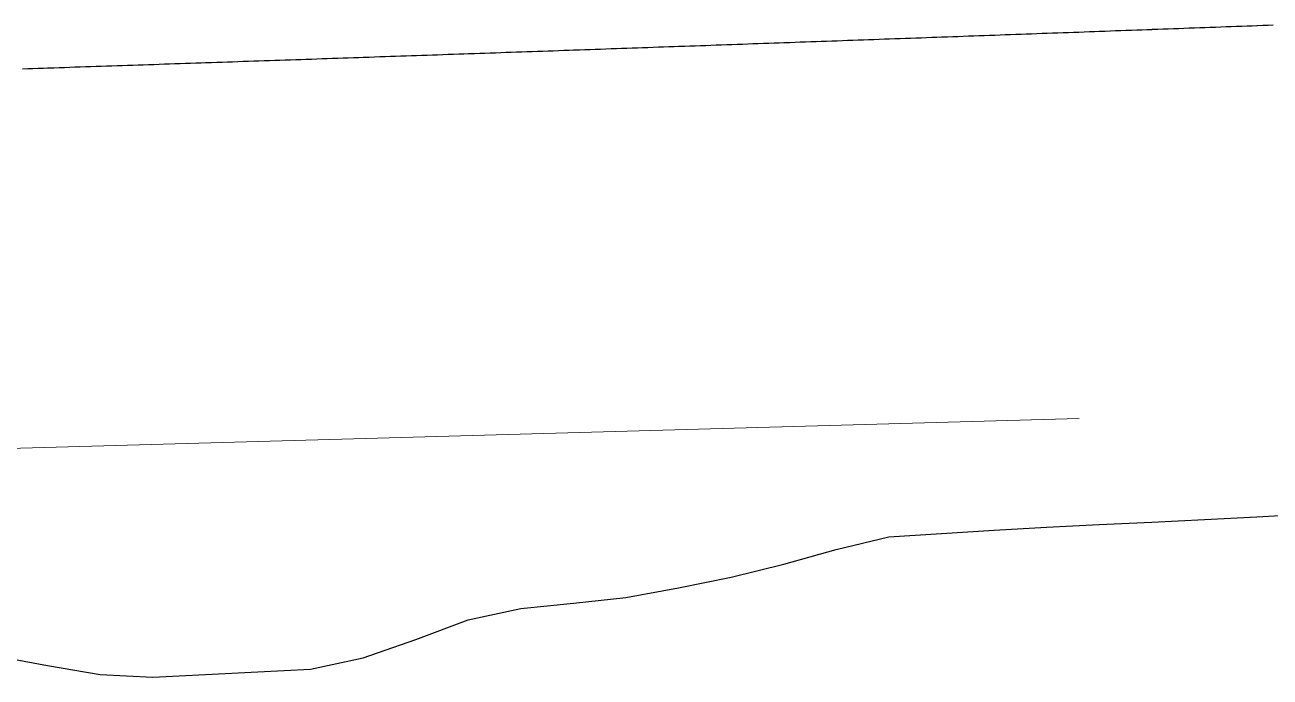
# Model space of a CAD drawing. Header units: millimetres. Extents: x 1864 to 10174863, y -4887456 to 5366151.
# Drawn here: x 8710220 to 8733903, y 11435 to 23844 of the extents above; entities that cross this region are included whole.
import ezdxf

# ---------------------------------------------------------------- set-up
doc = ezdxf.new("R2010")
doc.units = ezdxf.units.MM
doc.layers.add('ИС_Тонкая', color=3, linetype='Continuous', lineweight=18)
doc.layers.add('Красный профиль', color=1, linetype='Continuous')
doc.layers.add('Черный профиль', color=3, linetype='Continuous')

msp = doc.modelspace()

# ---------------------------------------------------------------- linework, layer by layer
at = {"layer": 'ИС_Тонкая'}
msp.add_lwpolyline([(8689990.9, 15225.8), (8730273.7, 16353.3)], dxfattribs=at)
at = {"layer": 'Красный профиль', "linetype": 'Continuous', "flags": 128}
msp.add_lwpolyline([(8710172.5, 23009.9), (8710272.5, 23013.3), (8710372.5, 23016.6), (8710472.4, 23019.9), (8710572.4, 23023.3), (8710652.2, 23025.9), (8710672.4, 23026.6), (8710772.3, 23029.9), (8710872.3, 23033.3), (8710972.3, 23036.6), (8711072.2, 23040), (8711172.2, 23043.3), (8711272.2, 23046.7), (8711372.1, 23050), (8711472.1, 23053.4), (8711572.1, 23056.7), (8711652.2, 23059.4), (8711672, 23060.1), (8711772, 23063.4), (8711872, 23066.8), (8711971.9, 23070.1), (8712071.9, 23073.5), (8712171.9, 23076.8), (8712271.8, 23080.2), (8712371.8, 23083.6), (8712471.7, 23086.9), (8712571.7, 23090.3), (8712652.2, 23093), (8712671.7, 23093.7), (8712771.6, 23097), (8712871.6, 23100.4), (8712971.6, 23103.8), (8713071.5, 23107.1), (8713171.5, 23110.5), (8713271.5, 23113.9), (8713371.4, 23117.3), (8713471.4, 23120.6), (8713571.4, 23124), (8713652.2, 23126.8), (8713671.3, 23127.4), (8713771.3, 23130.8), (8713871.3, 23134.2), (8713971.2, 23137.6), (8714071.2, 23140.9), (8714171.2, 23144.3), (8714271.1, 23147.7), (8714371.1, 23151.1), (8714471.1, 23154.5), (8714571, 23157.9), (8714652.2, 23160.7), (8714671, 23161.3), (8714770.9, 23164.7), (8714870.9, 23168.1), (8714970.9, 23171.5), (8715070.8, 23174.9), (8715170.8, 23178.3), (8715270.8, 23181.7), (8715370.7, 23185.1), (8715470.7, 23188.5), (8715570.7, 23191.9), (8715652.2, 23194.7), (8715670.6, 23195.3), (8715770.6, 23198.7), (8715870.6, 23202.2), (8715970.5, 23205.6), (8716070.5, 23209), (8716170.5, 23212.4), (8716270.4, 23215.8), (8716370.4, 23219.2), (8716470.4, 23222.7), (8716570.3, 23226.1), (8716652.2, 23228.9), (8716670.3, 23229.5), (8716770.3, 23232.9), (8716870.2, 23236.4), (8716970.2, 23239.8), (8717070.2, 23243.2), (8717170.1, 23246.7), (8717270.1, 23250.1), (8717370, 23253.5), (8717470, 23257), (8717570, 23260.4), (8717652.2, 23263.2), (8717669.9, 23263.8), (8717769.9, 23267.3), (8717869.9, 23270.7), (8717969.8, 23274.2), (8718069.8, 23277.6), (8718169.8, 23281.1), (8718269.7, 23284.5), (8718369.7, 23288), (8718469.7, 23291.4), (8718569.6, 23294.9), (8718652.2, 23297.7), (8718669.6, 23298.3), (8718769.6, 23301.8), (8718869.5, 23305.2), (8718969.5, 23308.7), (8719069.5, 23312.2), (8719169.4, 23315.6), (8719269.4, 23319.1), (8719369.4, 23322.5), (8719469.3, 23326), (8719569.3, 23329.5), (8719652.2, 23332.4), (8719669.2, 23333), (8719769.2, 23336.4), (8719869.2, 23339.9), (8719969.1, 23343.4), (8720069.1, 23346.8), (8720169.1, 23350.3), (8720269, 23353.8), (8720369, 23357.3), (8720469, 23360.8), (8720568.9, 23364.2), (8720652.2, 23367.1), (8720668.9, 23367.7), (8720768.9, 23371.2), (8720868.8, 23374.7), (8720968.8, 23378.2), (8721068.8, 23381.7), (8721168.7, 23385.2), (8721268.7, 23388.7), (8721368.7, 23392.2), (8721468.6, 23395.7), (8721568.6, 23399.1), (8721652.2, 23402.1), (8721668.6, 23402.6), (8721768.5, 23406.1), (8721868.5, 23409.6), (8721968.4, 23413.2), (8722068.4, 23416.7), (8722168.4, 23420.2), (8722268.3, 23423.7), (8722368.3, 23427.2), (8722468.3, 23430.7), (8722568.2, 23434.2), (8722652.2, 23437.2), (8722668.2, 23437.7), (8722768.2, 23441.2), (8722868.1, 23444.7), (8722968.1, 23448.3), (8723068.1, 23451.8), (8723168, 23455.3), (8723268, 23458.8), (8723368, 23462.4), (8723467.9, 23465.9), (8723567.9, 23469.4), (8723652.2, 23472.4), (8723667.9, 23472.9), (8723767.8, 23476.5), (8723867.8, 23480), (8723967.8, 23483.5), (8724067.7, 23487.1), (8724167.7, 23490.6), (8724267.7, 23494.1), (8724367.6, 23497.7), (8724467.6, 23501.2), (8724567.5, 23504.8), (8724652.2, 23507.8), (8724667.5, 23508.3), (8724767.5, 23511.8), (8724867.4, 23515.4), (8724967.4, 23518.9), (8725067.4, 23522.5), (8725167.3, 23526), (8725267.3, 23529.6), (8725367.3, 23533.1), (8725467.2, 23536.7), (8725567.2, 23540.2), (8725652.2, 23543.3), (8725667.2, 23543.8), (8725767.1, 23547.4), (8725867.1, 23550.9), (8725967.1, 23554.5), (8726067, 23558), (8726167, 23561.6), (8726267, 23565.2), (8726366.9, 23568.7), (8726466.9, 23572.3), (8726566.9, 23575.9), (8726652.2, 23578.9), (8726666.8, 23579.5), (8726766.8, 23583), (8726866.7, 23586.6), (8726966.7, 23590.2), (8727066.7, 23593.8), (8727166.6, 23597.3), (8727266.6, 23600.9), (8727366.6, 23604.5), (8727466.5, 23608.1), (8727566.5, 23611.7), (8727652.2, 23614.8), (8727666.5, 23615.3), (8727766.4, 23618.9), (8727866.4, 23622.4), (8727966.4, 23626), (8728066.3, 23629.6), (8728166.3, 23633.2), (8728266.3, 23636.8), (8728366.2, 23640.4), (8728466.2, 23644), (8728566.2, 23647.6), (8728652.2, 23650.7), (8728666.1, 23651.2), (8728766.1, 23654.8), (8728866.1, 23658.4), (8728966, 23662), (8729066, 23665.6), (8729166, 23669.2), (8729265.9, 23672.9), (8729365.9, 23676.5), (8729465.8, 23680.1), (8729565.8, 23683.7), (8729652.2, 23686.8), (8729665.8, 23687.3), (8729765.7, 23690.9), (8729865.7, 23694.6), (8729965.7, 23698.2), (8730065.6, 23701.8), (8730165.6, 23705.4), (8730265.6, 23709), (8730365.5, 23712.7), (8730465.5, 23716.3), (8730565.5, 23719.9), (8730652.2, 23723.1), (8730665.4, 23723.6), (8730765.4, 23727.2), (8730865.4, 23730.8), (8730965.3, 23734.5), (8731065.3, 23738.1), (8731165.3, 23741.7), (8731265.2, 23745.4), (8731365.2, 23749), (8731465.2, 23752.7), (8731565.1, 23756.3), (8731652.2, 23759.5), (8731665.1, 23760), (8731765, 23763.6), (8731865, 23767.3), (8731965, 23770.9), (8732064.9, 23774.6), (8732164.9, 23778.2), (8732264.9, 23781.9), (8732364.8, 23785.5), (8732464.8, 23789.2), (8732564.8, 23792.8), (8732652.2, 23796), (8732664.7, 23796.5), (8732764.7, 23800.2), (8732864.7, 23803.8), (8732964.6, 23807.5), (8733064.6, 23811.2), (8733164.6, 23814.8), (8733264.5, 23818.5), (8733364.5, 23822.2), (8733464.5, 23825.8), (8733564.4, 23829.5), (8733652.2, 23832.7), (8733664.4, 23833.2), (8733764.4, 23836.9), (8733864.3, 23840.5), (8733964.3, 23844.2)], dxfattribs=at)
at = {"layer": 'Черный профиль', "linetype": 'Continuous', "flags": 128}
msp.add_lwpolyline([(8709652.2, 11836.4), (8710652.2, 11656.3), (8711652.2, 11481.8), (8712652.2, 11434.8), (8713652.2, 11484.5), (8714652.2, 11534.2), (8715652.2, 11583.8), (8716652.2, 11802.2), (8717652.2, 12147.9), (8718652.2, 12525.4), (8719652.2, 12742.2), (8720652.2, 12842.9), (8721652.2, 12949.4), (8722652.2, 13133.1), (8723652.2, 13338.9), (8724652.2, 13582.8), (8725652.2, 13863.2), (8726652.2, 14103.1), (8727652.2, 14168.5), (8728652.2, 14230.7), (8729652.2, 14289.9), (8730652.2, 14336.1), (8731652.2, 14382.2), (8732652.2, 14432.1), (8733652.2, 14487.4), (8734652.2, 14542.8)], dxfattribs=at)

doc.saveas('drawing.dxf')
